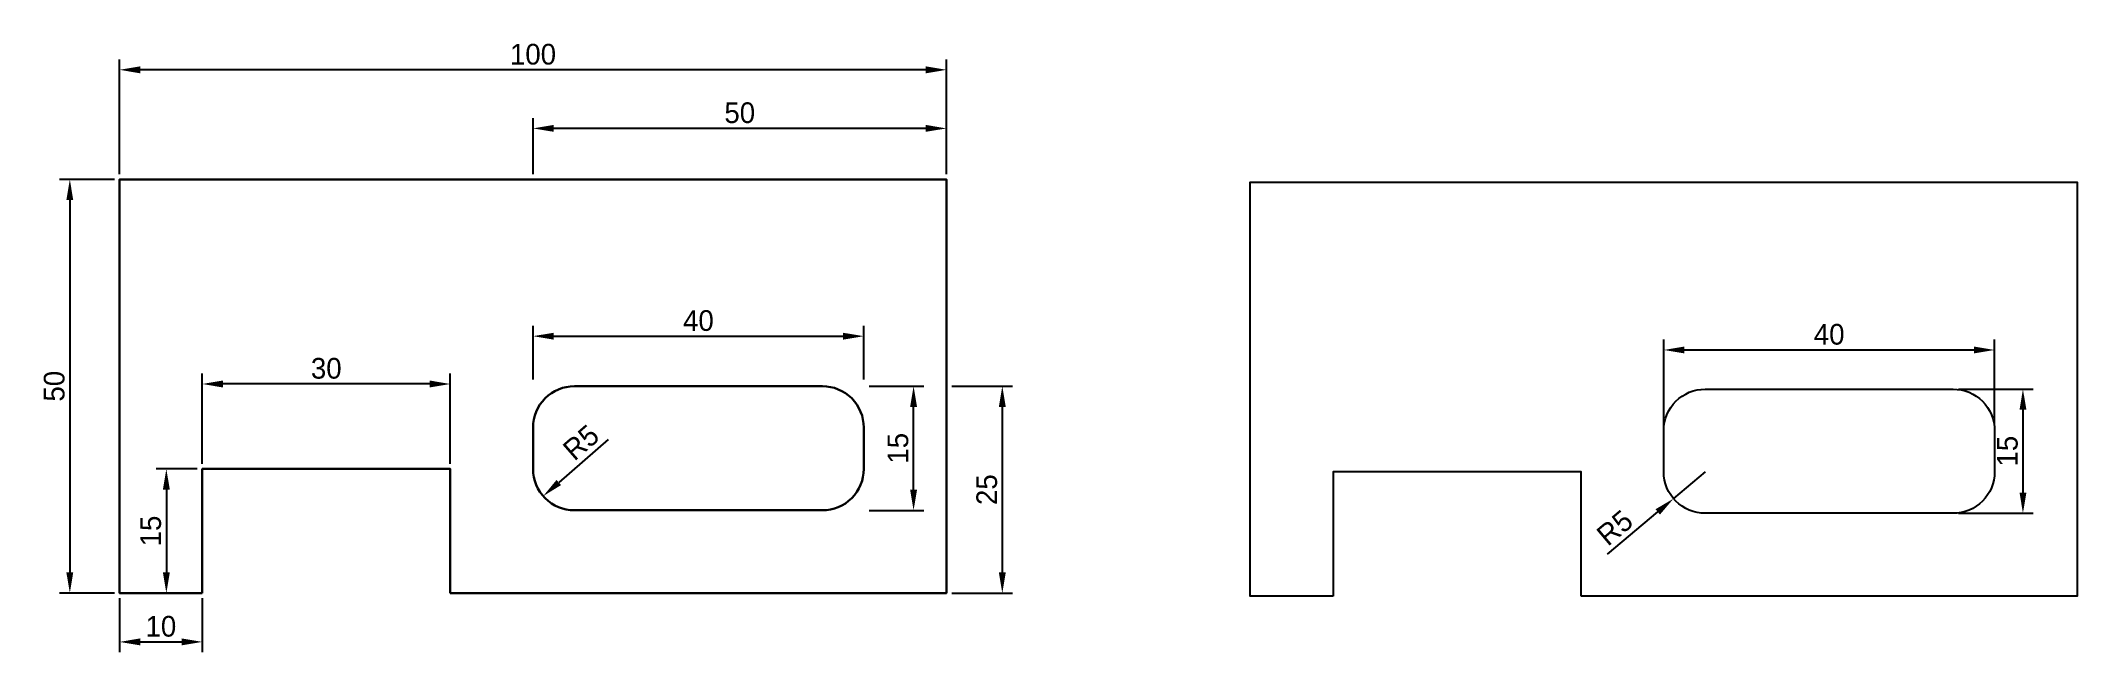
# Model space of a CAD drawing. Header units: millimetres. Extents: x 207 to 453, y 173 to 247.
import ezdxf

# ---------------------------------------------------------------- set-up
doc = ezdxf.new("R2010")
doc.units = ezdxf.units.MM
doc.dimstyles.new('ISO-25', dxfattribs={"dimtxt": 2.5, "dimasz": 2.5, "dimexe": 1.25, "dimexo": 0.625, "dimtad": 1, "dimdsep": 46, "dimtxsty": 'Standard', "dimcen": 2.5, "dimadec": 0, "dimazin": 0, "dimtfac": 1, "dimtmove": 0, "dimatfit": 3, "dimfxl": 1, "dimarcsym": 0})

# ---------------------------------------------------------------- blocks, each defined once
blk = doc.blocks.new('*D1')
at = {"color": 0, "lineweight": -2, "transparency": 16777216}
for p, q in [((215.92, 229.87), (209.28, 229.87)), ((210.53, 227.37), (210.53, 182.37)), ((215.92, 179.87), (209.28, 179.87))]:
    blk.add_line(p, q, dxfattribs=at)
at = {"color": 0, "transparency": 16777216}
for points in [[(210.11, 227.37), (210.94, 227.37), (210.53, 229.87)], [(210.11, 182.37), (210.94, 182.37), (210.53, 179.87)]]:
    blk.add_solid(points, dxfattribs=at)
at = {"layer": 'Defpoints', "color": 0, "transparency": 16777216}
for p in [(216.54, 229.87), (210.53, 179.87), (216.54, 179.87)]:
    blk.add_point(p, dxfattribs=at)
at = {"color": 0, "transparency": 16777216, "insert": (208.65, 204.87), "char_height": 2.5, "attachment_point": 5, "rotation": 90}
blk.add_mtext('50', dxfattribs=at)
blk = doc.blocks.new('*D2')
at = {"color": 0, "lineweight": -2, "transparency": 16777216}
for p, q in [((216.54, 230.5), (216.54, 244.36)), ((316.54, 230.5), (316.54, 244.36)), ((314.04, 243.11), (219.04, 243.11))]:
    blk.add_line(p, q, dxfattribs=at)
at = {"color": 0, "transparency": 16777216}
for points in [[(219.04, 243.53), (219.04, 242.69), (216.54, 243.11)], [(314.04, 243.53), (314.04, 242.69), (316.54, 243.11)]]:
    blk.add_solid(points, dxfattribs=at)
at = {"layer": 'Defpoints', "color": 0, "transparency": 16777216}
for p in [(216.54, 243.11), (216.54, 229.87), (316.54, 229.87)]:
    blk.add_point(p, dxfattribs=at)
at = {"color": 0, "transparency": 16777216, "insert": (266.54, 244.98), "char_height": 2.5, "attachment_point": 5}
blk.add_mtext('100', dxfattribs=at)
blk = doc.blocks.new('*D3')
at = {"color": 0, "lineweight": -2, "transparency": 16777216}
for p, q in [((266.54, 230.5), (266.54, 237.28)), ((316.54, 230.5), (316.54, 237.28)), ((314.04, 236.03), (269.04, 236.03))]:
    blk.add_line(p, q, dxfattribs=at)
at = {"color": 0, "transparency": 16777216}
for points in [[(269.04, 236.45), (269.04, 235.62), (266.54, 236.03)], [(314.04, 236.45), (314.04, 235.62), (316.54, 236.03)]]:
    blk.add_solid(points, dxfattribs=at)
at = {"layer": 'Defpoints', "color": 0, "transparency": 16777216}
for p in [(266.54, 236.03), (266.54, 229.87), (316.54, 229.87)]:
    blk.add_point(p, dxfattribs=at)
at = {"color": 0, "transparency": 16777216, "insert": (291.54, 237.91), "char_height": 2.5, "attachment_point": 5}
blk.add_mtext('50', dxfattribs=at)
blk = doc.blocks.new('*D4')
at = {"color": 0, "lineweight": -2, "transparency": 16777216}
for p, q in [((226.54, 195.5), (226.54, 206.39)), ((254.04, 205.14), (229.04, 205.14)), ((256.54, 195.5), (256.54, 206.39))]:
    blk.add_line(p, q, dxfattribs=at)
at = {"color": 0, "transparency": 16777216}
for points in [[(229.04, 205.56), (229.04, 204.72), (226.54, 205.14)], [(254.04, 205.56), (254.04, 204.72), (256.54, 205.14)]]:
    blk.add_solid(points, dxfattribs=at)
at = {"layer": 'Defpoints', "color": 0, "transparency": 16777216}
for p in [(226.54, 205.14), (226.54, 194.87), (256.54, 194.87)]:
    blk.add_point(p, dxfattribs=at)
at = {"color": 0, "transparency": 16777216, "insert": (241.54, 207.02), "char_height": 2.5, "attachment_point": 5}
blk.add_mtext('30', dxfattribs=at)
blk = doc.blocks.new('*D5')
at = {"color": 0, "lineweight": -2, "transparency": 16777216}
for p, q in [((225.92, 194.87), (220.95, 194.87)), ((222.2, 192.37), (222.2, 182.37)), ((225.92, 179.87), (220.95, 179.87))]:
    blk.add_line(p, q, dxfattribs=at)
at = {"color": 0, "transparency": 16777216}
for points in [[(221.78, 192.37), (222.62, 192.37), (222.2, 194.87)], [(221.78, 182.37), (222.62, 182.37), (222.2, 179.87)]]:
    blk.add_solid(points, dxfattribs=at)
at = {"layer": 'Defpoints', "color": 0, "transparency": 16777216}
for p in [(226.54, 194.87), (222.2, 179.87), (226.54, 179.87)]:
    blk.add_point(p, dxfattribs=at)
at = {"color": 0, "transparency": 16777216, "insert": (220.32, 187.37), "char_height": 2.5, "attachment_point": 5, "rotation": 90}
blk.add_mtext('15', dxfattribs=at)
blk = doc.blocks.new('*D6')
at = {"color": 0, "lineweight": -2, "transparency": 16777216}
for p, q in [((216.54, 179.25), (216.54, 172.72)), ((226.54, 179.25), (226.54, 172.72)), ((219.04, 173.97), (224.04, 173.97))]:
    blk.add_line(p, q, dxfattribs=at)
at = {"color": 0, "transparency": 16777216}
for points in [[(219.04, 174.39), (219.04, 173.55), (216.54, 173.97)], [(224.04, 174.39), (224.04, 173.55), (226.54, 173.97)]]:
    blk.add_solid(points, dxfattribs=at)
at = {"layer": 'Defpoints', "color": 0, "transparency": 16777216}
for p in [(216.54, 179.87), (226.54, 179.87), (226.54, 173.97)]:
    blk.add_point(p, dxfattribs=at)
at = {"color": 0, "transparency": 16777216, "insert": (221.54, 175.84), "char_height": 2.5, "attachment_point": 5}
blk.add_mtext('10', dxfattribs=at)
blk = doc.blocks.new('*D7')
at = {"color": 0, "lineweight": -2, "transparency": 16777216}
for p, q in [((317.17, 204.87), (324.54, 204.87)), ((323.29, 202.37), (323.29, 182.37)), ((317.17, 179.87), (324.54, 179.87))]:
    blk.add_line(p, q, dxfattribs=at)
at = {"color": 0, "transparency": 16777216}
for points in [[(322.87, 202.37), (323.71, 202.37), (323.29, 204.87)], [(322.87, 182.37), (323.71, 182.37), (323.29, 179.87)]]:
    blk.add_solid(points, dxfattribs=at)
at = {"layer": 'Defpoints', "color": 0, "transparency": 16777216}
for p in [(316.54, 204.87), (316.54, 179.87), (323.29, 179.87)]:
    blk.add_point(p, dxfattribs=at)
at = {"color": 0, "transparency": 16777216, "insert": (321.42, 192.37), "char_height": 2.5, "attachment_point": 5, "rotation": 90}
blk.add_mtext('25', dxfattribs=at)
blk = doc.blocks.new('*D8')
at = {"color": 0, "lineweight": -2, "transparency": 16777216}
for p, q in [((266.54, 205.67), (266.54, 212.17)), ((306.54, 205.67), (306.54, 212.17)), ((269.04, 210.92), (304.04, 210.92))]:
    blk.add_line(p, q, dxfattribs=at)
at = {"color": 0, "transparency": 16777216}
for points in [[(269.04, 211.33), (269.04, 210.5), (266.54, 210.92)], [(304.04, 211.33), (304.04, 210.5), (306.54, 210.92)]]:
    blk.add_solid(points, dxfattribs=at)
at = {"layer": 'Defpoints', "color": 0, "transparency": 16777216}
for p in [(306.54, 210.92), (266.54, 205.05), (306.54, 205.05)]:
    blk.add_point(p, dxfattribs=at)
at = {"color": 0, "transparency": 16777216, "insert": (286.54, 212.79), "char_height": 2.5, "attachment_point": 5}
blk.add_mtext('40', dxfattribs=at)
blk = doc.blocks.new('*D9')
at = {"color": 0, "lineweight": -2, "transparency": 16777216}
for p, q in [((307.17, 204.87), (313.81, 204.87)), ((312.56, 192.37), (312.56, 202.37)), ((307.17, 189.87), (313.81, 189.87))]:
    blk.add_line(p, q, dxfattribs=at)
at = {"color": 0, "transparency": 16777216}
for points in [[(312.14, 202.37), (312.98, 202.37), (312.56, 204.87)], [(312.14, 192.37), (312.98, 192.37), (312.56, 189.87)]]:
    blk.add_solid(points, dxfattribs=at)
at = {"layer": 'Defpoints', "color": 0, "transparency": 16777216}
for p in [(306.54, 204.87), (312.56, 204.87), (306.54, 189.87)]:
    blk.add_point(p, dxfattribs=at)
at = {"color": 0, "transparency": 16777216, "insert": (310.68, 197.37), "char_height": 2.5, "attachment_point": 5, "rotation": 90}
blk.add_mtext('15', dxfattribs=at)
blk = doc.blocks.new('*D10')
at = {"color": 0, "lineweight": -2, "transparency": 16777216}
blk.add_line((275.62, 198.43), (269.66, 193.23), dxfattribs=at)
at = {"color": 0, "transparency": 16777216}
blk.add_solid([(269.38, 193.54), (269.93, 192.92), (267.77, 191.59)], dxfattribs=at)
at = {"layer": 'Defpoints', "color": 0, "transparency": 16777216}
for p in [(271.54, 194.87), (267.77, 191.59)]:
    blk.add_point(p, dxfattribs=at)
at = {"color": 0, "transparency": 16777216, "insert": (272.35, 198.07), "char_height": 2.5, "attachment_point": 5, "rotation": 41.0895}
blk.add_mtext('R5', dxfattribs=at)
blk = doc.blocks.new('*D13')
at = {"color": 0, "lineweight": -2, "transparency": 16777216}
for p, q in [((408.28, 194.52), (404.46, 191.29)), ((396.49, 184.58), (402.55, 189.68))]:
    blk.add_line(p, q, dxfattribs=at)
at = {"color": 0, "transparency": 16777216}
blk.add_solid([(402.28, 190), (402.82, 189.36), (404.46, 191.29)], dxfattribs=at)
at = {"layer": 'Defpoints', "color": 0, "transparency": 16777216}
for p in [(408.28, 194.52), (404.46, 191.29)]:
    blk.add_point(p, dxfattribs=at)
at = {"color": 0, "transparency": 16777216, "insert": (397.36, 187.76), "char_height": 2.5, "attachment_point": 5, "rotation": 40.1364}
blk.add_mtext('R5', dxfattribs=at)
blk = doc.blocks.new('*D14')
at = {"color": 0, "lineweight": -2, "transparency": 16777216}
for p, q in [((403.28, 200.14), (403.28, 210.5)), ((443.28, 200.14), (443.28, 210.5)), ((405.78, 209.25), (440.78, 209.25))]:
    blk.add_line(p, q, dxfattribs=at)
at = {"color": 0, "transparency": 16777216}
for points in [[(405.78, 209.67), (405.78, 208.84), (403.28, 209.25)], [(440.78, 209.67), (440.78, 208.84), (443.28, 209.25)]]:
    blk.add_solid(points, dxfattribs=at)
at = {"layer": 'Defpoints', "color": 0, "transparency": 16777216}
for p in [(443.28, 209.25), (403.28, 199.52), (443.28, 199.52)]:
    blk.add_point(p, dxfattribs=at)
at = {"color": 0, "transparency": 16777216, "insert": (423.28, 211.13), "char_height": 2.5, "attachment_point": 5}
blk.add_mtext('40', dxfattribs=at)
blk = doc.blocks.new('*D15')
at = {"color": 0, "lineweight": -2, "transparency": 16777216}
for p, q in [((438.91, 204.52), (447.96, 204.52)), ((446.71, 202.02), (446.71, 192.02)), ((438.91, 189.52), (447.96, 189.52))]:
    blk.add_line(p, q, dxfattribs=at)
at = {"color": 0, "transparency": 16777216}
for points in [[(446.3, 202.02), (447.13, 202.02), (446.71, 204.52)], [(446.3, 192.02), (447.13, 192.02), (446.71, 189.52)]]:
    blk.add_solid(points, dxfattribs=at)
at = {"layer": 'Defpoints', "color": 0, "transparency": 16777216}
for p in [(438.28, 204.52), (438.28, 189.52), (446.71, 189.52)]:
    blk.add_point(p, dxfattribs=at)
at = {"color": 0, "transparency": 16777216, "insert": (444.84, 197.02), "char_height": 2.5, "attachment_point": 5, "rotation": 90}
blk.add_mtext('15', dxfattribs=at)

msp = doc.modelspace()

# ---------------------------------------------------------------- linework, layer by layer
at = {"lineweight": 30}
msp.add_lwpolyline([(256.54, 179.873), (316.54, 179.873), (316.54, 229.873), (216.54, 229.873), (216.54, 179.873), (226.54, 179.873)], dxfattribs=at)
for points in [[(363.281, 179.516), (353.281, 179.516), (353.281, 229.516), (453.281, 229.516), (453.281, 179.516), (393.281, 179.516)], [(393.281, 179.516), (393.281, 194.516), (363.281, 194.516), (363.281, 179.516)]]:
    msp.add_lwpolyline(points)
at = {"color": 6, "lineweight": 30}
msp.add_lwpolyline([(271.54, 204.873), (301.54, 204.873, -0.4142136), (306.54, 199.873), (306.54, 194.873, -0.4142136), (301.54, 189.873), (271.54, 189.873, -0.4142136), (266.54, 194.873), (266.54, 199.873, -0.4142136)], format="xyb", close=True, dxfattribs=at)
msp.add_lwpolyline([(403.281, 199.516, -0.4142136), (408.281, 204.516), (438.281, 204.516, -0.4142136), (443.281, 199.516), (443.281, 194.516, -0.4142136), (438.281, 189.516), (408.281, 189.516, -0.4142136), (403.281, 194.516)], format="xyb", close=True)
at = {"color": 2, "lineweight": 30}
msp.add_lwpolyline([(256.54, 179.873), (256.54, 194.873), (226.54, 194.873), (226.54, 179.873)], dxfattribs=at)

# ---------------------------------------------------------------- dimensions: what is measured, and where the dimension line sits
at = {"color": 4}
for base, p1, p2, picture, middle in [((216.54, 243.108), (316.54, 229.873), (216.54, 229.873), '*D2', (266.54, 244.983)), ((266.54, 236.032), (316.54, 229.873), (266.54, 229.873), '*D3', (291.54, 237.907)), ((306.54, 210.918), (266.54, 205.047), (306.54, 205.047), '*D8', (286.54, 212.793)), ((226.54, 205.14), (256.54, 194.873), (226.54, 194.873), '*D4', (241.54, 207.015))]:
    dim = msp.add_linear_dim(base=base, p1=p1, p2=p2, dimstyle='ISO-25', dxfattribs=at)
    dim.commit()
    dim.dimension.update_dxf_attribs({"geometry": picture, "text_midpoint": middle})
for base, p1, p2, picture, middle in [((210.526, 179.873), (216.54, 229.873), (216.54, 179.873), '*D1', (210.526, 204.873)), ((323.29, 179.873), (316.54, 204.873), (316.54, 179.873), '*D7', (323.29, 192.373))]:
    dim = msp.add_linear_dim(base=base, p1=p1, p2=p2, angle=90, dimstyle='ISO-25', dxfattribs=at)
    dim.commit()
    dim.dimension.update_dxf_attribs({"geometry": picture, "text_midpoint": middle, "dimtype": 160})
dim = msp.add_linear_dim(base=(443.281, 209.253), p1=(403.281, 199.516), p2=(443.281, 199.516), dimstyle='ISO-25')
dim.commit()
dim.dimension.update_dxf_attribs({"geometry": '*D14', "text_midpoint": (423.281, 211.128)})
for base, p1, p2, picture, middle in [((312.559, 204.873), (306.54, 189.873), (306.54, 204.873), '*D9', (310.684, 197.373)), ((222.199, 179.873), (226.54, 194.873), (226.54, 179.873), '*D5', (220.324, 187.373))]:
    dim = msp.add_linear_dim(base=base, p1=p1, p2=p2, angle=90, dimstyle='ISO-25', dxfattribs=at)
    dim.commit()
    dim.dimension.update_dxf_attribs({"geometry": picture, "text_midpoint": middle})
dim = msp.add_linear_dim(base=(446.714, 189.516), p1=(438.281, 204.516), p2=(438.281, 189.516), angle=90, dimstyle='ISO-25')
dim.commit()
dim.dimension.update_dxf_attribs({"geometry": '*D15', "text_midpoint": (444.839, 197.016)})
dim = msp.add_radius_dim(center=(271.54, 194.873), mpoint=(267.772, 191.587), dimstyle='ISO-25', dxfattribs=at)
dim.commit()
dim.dimension.update_dxf_attribs({"geometry": '*D10', "text_midpoint": (273.581, 196.653), "dimtype": 164})
dim = msp.add_radius_dim(center=(408.281, 194.516), mpoint=(404.458, 191.293), dimstyle='ISO-25')
dim.commit()
dim.dimension.update_dxf_attribs({"geometry": '*D13', "text_midpoint": (397.357, 187.757)})
dim = msp.add_linear_dim(base=(226.54, 173.969), p1=(216.54, 179.873), p2=(226.54, 179.873), dimstyle='ISO-25', dxfattribs=at)
dim.commit()
dim.dimension.update_dxf_attribs({"geometry": '*D6', "text_midpoint": (221.54, 173.969), "dimtype": 160})

doc.saveas('drawing.dxf')
